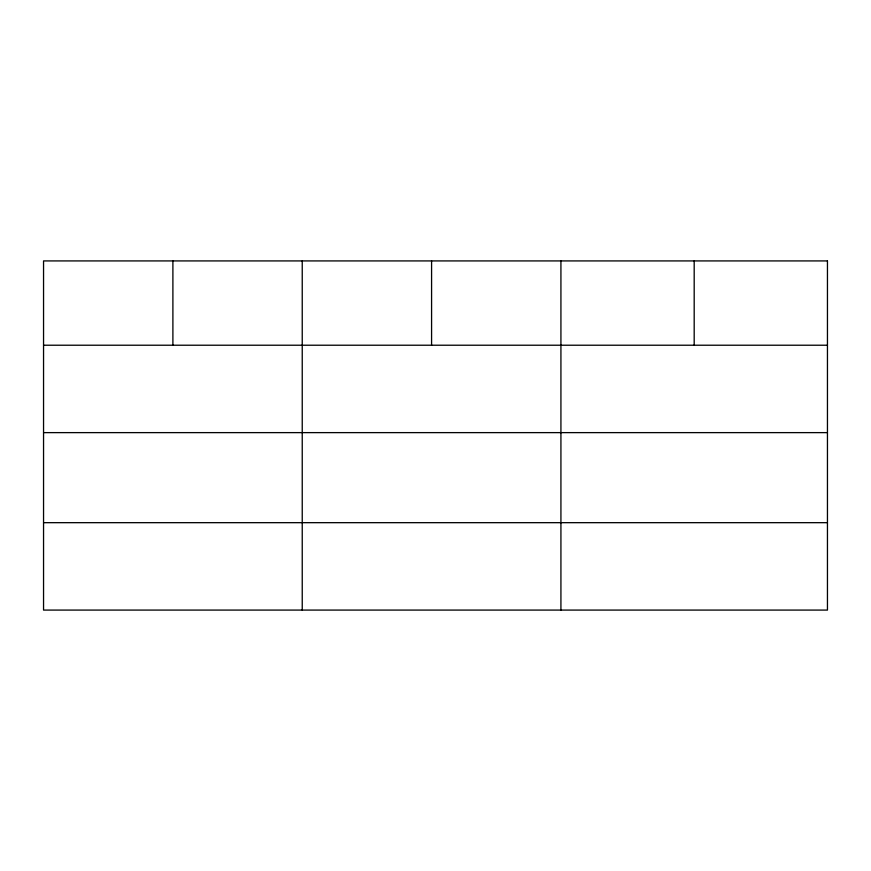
<?xml version="1.0" encoding="UTF-8"?>
<svg xmlns="http://www.w3.org/2000/svg" width="871" height="871" viewBox="0 0 871 871"><rect width="100%" height="100%" fill="white"/><g stroke="black" fill="none" stroke-linecap="round" stroke-linejoin="round"><path stroke-width="1.31" d="M43.55 345.221L827.45 345.221M43.55 432.626L827.45 432.626M43.55 522.676L827.45 522.676M694.187 260.919L694.187 345.221M560.924 260.919L560.924 610.081M431.581 260.919L431.581 345.221M302.237 260.919L302.237 610.081M172.894 260.919L172.894 345.221M827.45 260.919L43.55 260.919L43.55 610.081L827.45 610.081L827.45 260.919"/></g></svg>
